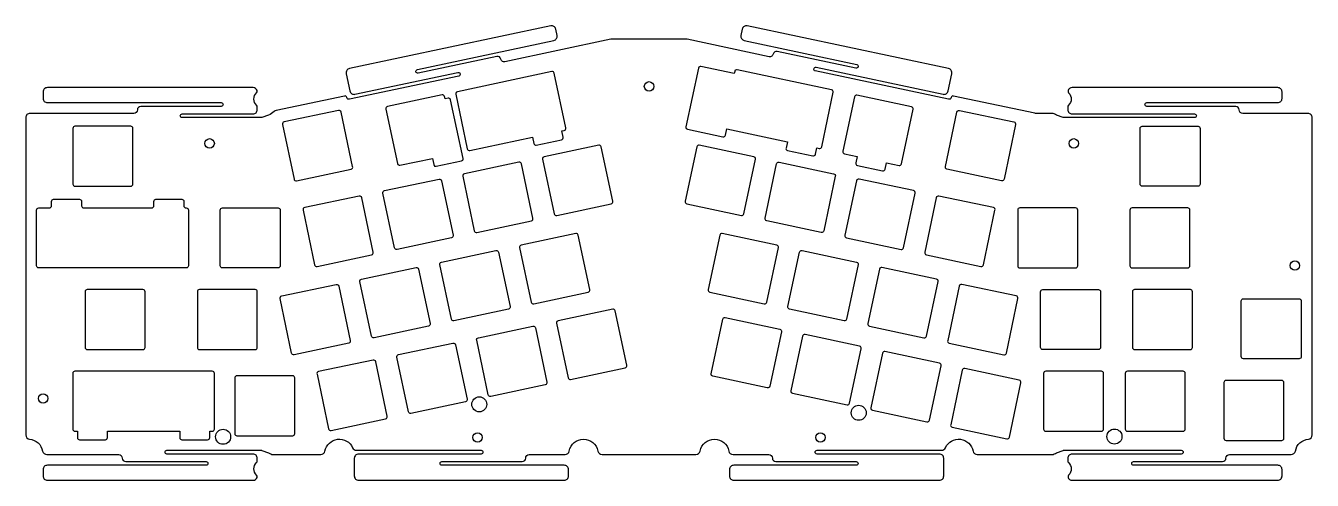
# Model space of a CAD drawing. Header units: millimetres. Extents: x -145 to 155, y -52 to 54.
import ezdxf

# ---------------------------------------------------------------- set-up
doc = ezdxf.new("R2010")
doc.units = ezdxf.units.MM
doc.layers.get('0').update_dxf_attribs({"linetype": 'CONTINUOUS'})

msp = doc.modelspace()

# ---------------------------------------------------------------- linework, layer by layer
for points in [[(-120.22, 33.7), (-144.46, 33.7, 0.414214), (-145.46, 32.7), (-145.46, -41.32, 0.387795), (-144.55, -42.32, -0.335292), (-141.52, -45.08, 0.360808), (-140.53, -45.89), (-123.75, -45.89, -0.414214), (-122.94, -46.7, 0.414214), (-122.13, -47.52), (-103.38, -47.52, -1), (-103.38, -48.39), (-140.41, -48.39, 0.414214), (-141.41, -49.39), (-141.41, -50.89, 0.414214), (-140.41, -51.89), (-92.41, -51.89, 0.322478), (-91.46, -51.21, 0.29076), (-91.59, -50.69, -0.432216), (-91.57, -47.77, 0.208712), (-91.41, -47.41), (-91.41, -46.77, 0.414214), (-92.41, -45.77), (-112.5, -45.77, -1), (-112.5, -44.89), (-90.5, -44.89, -0.090346), (-90.32, -44.92), (-88.8, -45.5, -0.038817), (-88.24, -45.76, 0.129617), (-87.74, -45.89), (-76.6, -45.89, 0.360808), (-75.62, -45.08, -0.733458), (-69.18, -44.3, 0.294669), (-68.27, -44.89), (-39.21, -44.89, -1), (-39.21, -45.77), (-67.78, -45.77, 0.414214), (-68.78, -46.77), (-68.78, -50.89, 0.414214), (-67.78, -51.89), (-19.78, -51.89, 0.414214), (-18.78, -50.89), (-18.78, -49.39, 0.414214), (-19.78, -48.39), (-48.34, -48.39, -1), (-48.34, -47.52), (-29.59, -47.52, 0.414214), (-28.78, -46.7, -0.414214), (-27.96, -45.89), (-19.6, -45.89, 0.360808), (-18.62, -45.08, -0.829618), (-11.93, -45.08, 0.360808), (-10.95, -45.89), (10.95, -45.89, 0.360808), (11.93, -45.08, -0.829618), (18.62, -45.08, 0.360808), (19.6, -45.89), (27.96, -45.89, -0.414214), (28.78, -46.7, 0.414214), (29.59, -47.52), (48.34, -47.52, -1), (48.34, -48.39), (19.78, -48.39, 0.414214), (18.78, -49.39), (18.78, -50.89, 0.414214), (19.78, -51.89), (67.78, -51.89, 0.414214), (68.78, -50.89), (68.78, -46.77, 0.414214), (67.78, -45.77), (39.21, -45.77, -1), (39.21, -44.89), (68.27, -44.89, 0.294669), (69.18, -44.3, -0.733458), (75.62, -45.08, 0.360808), (76.6, -45.89), (94.07, -45.89, 0.129617), (94.56, -45.76, -0.038817), (95.12, -45.5), (96.65, -44.92, -0.090346), (96.83, -44.89), (124.22, -44.89, -1), (124.22, -45.77), (98.73, -45.77, 0.414214), (97.73, -46.77), (97.73, -47.41, 0.208712), (97.89, -47.77, -0.432216), (97.92, -50.69, 0.29076), (97.79, -51.21, 0.322478), (98.73, -51.89), (146.73, -51.89, 0.414214), (147.73, -50.89), (147.73, -49.39, 0.414214), (146.73, -48.39), (113.09, -48.39, -1), (113.09, -47.52), (133.84, -47.52, 0.414214), (134.65, -46.7, -0.414214), (135.47, -45.89), (149.86, -45.89, 0.360808), (150.84, -45.08, -0.335292), (153.88, -42.32, 0.387795), (154.78, -41.32), (154.78, 32.7, 0.414214), (153.78, 33.7), (138.55, 33.7, -0.414214), (137.73, 34.51, 0.414214), (136.92, 35.32), (116.17, 35.32, -1), (116.17, 36.2), (146.73, 36.2, 0.414214), (147.73, 37.2), (147.73, 38.7, 0.414214), (146.73, 39.7), (98.73, 39.7, 0.322478), (97.79, 39.02, 0.29076), (97.92, 38.5, -0.432216), (97.89, 35.58, 0.208712), (97.73, 35.22), (97.73, 34.57, 0.414214), (98.73, 33.57), (127.3, 33.57, -1), (127.3, 32.7), (96.83, 32.7, -0.090346), (96.65, 32.73), (95.12, 33.31, -0.038817), (94.56, 33.57, 0.129617), (94.07, 33.7), (90.27, 33.7, -0.052408), (90.06, 33.72), (71.09, 37.75, 0.414214), (70.5, 37.37, -0.414214), (69.91, 36.98), (38.81, 43.59, -1), (38.99, 44.45), (68.62, 38.15, 0.414214), (69.81, 38.92), (70.67, 42.96, 0.414214), (69.9, 44.14), (22.94, 54.12, 0.414214), (21.76, 53.35), (21.45, 51.88, 0.414214), (22.22, 50.7), (48.46, 45.12, -1), (48.28, 44.26), (29.94, 48.16, 0.414214), (28.98, 47.54, -0.414214), (28.01, 46.91), (8.88, 50.98, 0.052408), (8.67, 51), (-8.67, 51, 0.052408), (-8.88, 50.98), (-33.62, 45.72, -0.414214), (-34.58, 46.35, 0.414214), (-35.54, 46.97), (-53.88, 43.07, -1), (-54.06, 43.93), (-22.22, 50.7, 0.414214), (-21.45, 51.88), (-21.76, 53.35, 0.414214), (-22.94, 54.12), (-69.9, 44.14, 0.414214), (-70.67, 42.96), (-69.81, 38.92, 0.414214), (-68.62, 38.15), (-44.59, 43.26, -1), (-44.41, 42.4), (-69.91, 36.98, -0.414214), (-70.5, 37.37, 0.414214), (-71.09, 37.75), (-87, 34.37, 0.136168), (-87.48, 34.13, -0.097906), (-88.8, 33.31), (-90.32, 32.73, -0.090346), (-90.5, 32.7), (-108.97, 32.7, -1), (-108.97, 33.57), (-92.41, 33.57, 0.414214), (-91.41, 34.57), (-91.41, 35.22, 0.208712), (-91.57, 35.58, -0.432216), (-91.59, 38.5, 0.29076), (-91.46, 39.02, 0.322478), (-92.41, 39.7), (-140.41, 39.7, 0.414214), (-141.41, 38.7), (-141.41, 37.2, 0.414214), (-140.41, 36.2), (-99.85, 36.2, -1), (-99.85, 35.32), (-118.6, 35.32, 0.414214), (-119.41, 34.51, -0.414214)], [(-19.78, 29.74, 0.414214), (-19.39, 30.34), (-22.1, 43.05, 0.414214), (-22.69, 43.44), (-44.72, 38.76, 0.414214), (-45.11, 38.16), (-42.4, 25.45, 0.414214), (-41.81, 25.06), (-27.2, 28.17), (-26.89, 26.7, 0.414214), (-26.3, 26.31), (-20.43, 27.56, 0.414214), (-20.04, 28.16), (-20.35, 29.62)], [(17.23, 28.24, 0.414214), (17.82, 28.63), (18.13, 30.09), (32.28, 27.09), (31.97, 25.62, 0.414214), (32.35, 25.03), (38.22, 23.78, 0.414214), (38.82, 24.16), (39.13, 25.63), (39.7, 25.51, 0.414214), (40.3, 25.89), (43, 38.61, 0.414214), (42.61, 39.2), (20.58, 43.89, 0.414214), (19.99, 43.5), (19.88, 43.01), (12.12, 44.66, 0.414214), (11.53, 44.28), (8.61, 30.58, 0.414214), (9, 29.99)], [(-43.78, 22.6, 0.414214), (-43.4, 23.19), (-46.31, 36.89, 0.414214), (-46.9, 37.27), (-47.61, 37.12), (-47.72, 37.61, 0.414214), (-48.31, 37.99), (-61.03, 35.29, 0.414214), (-61.41, 34.7), (-58.71, 21.98, 0.414214), (-58.12, 21.6), (-50.55, 23.2), (-50.24, 21.74, 0.414214), (-49.65, 21.35)], [(54.5, 20.32, 0.414214), (55.09, 20.71), (55.4, 22.17), (58.34, 21.55, 0.414214), (58.93, 21.93), (61.63, 34.65, 0.414214), (61.25, 35.24), (48.53, 37.95, 0.414214), (47.94, 37.56), (45.23, 24.85, 0.414214), (45.62, 24.25), (48.55, 23.63), (48.24, 22.16, 0.414214), (48.63, 21.57)], [(-69.54, 20.7, 0.414214), (-69.16, 21.3), (-71.86, 34.01, 0.414214), (-72.45, 34.4), (-85.17, 31.7, 0.414214), (-85.55, 31.1), (-82.85, 18.39, 0.414214), (-82.26, 18)], [(72.45, 34.4), (85.17, 31.7, -0.414214), (85.55, 31.1), (82.85, 18.39, -0.414214), (82.26, 18), (69.54, 20.7, -0.414214), (69.16, 21.3), (71.86, 34.01, -0.414214)], [(-133.96, 30.7, 0.414214), (-134.46, 30.2), (-134.46, 17.2, 0.414214), (-133.96, 16.7), (-120.96, 16.7, 0.414214), (-120.46, 17.2), (-120.46, 30.2, 0.414214), (-120.96, 30.7)], [(128.12, 16.7), (115.12, 16.7, -0.414214), (114.62, 17.2), (114.62, 30.2, -0.414214), (115.12, 30.7), (128.12, 30.7, -0.414214), (128.62, 30.2), (128.62, 17.2, -0.414214)], [(-8.83, 12.6, 0.414214), (-8.45, 13.19), (-11.15, 25.91, 0.414214), (-11.74, 26.29), (-24.46, 23.59, 0.414214), (-24.84, 22.99), (-22.14, 10.28, 0.414214), (-21.55, 9.89)], [(11.74, 26.29, 0.414214), (11.15, 25.91), (8.45, 13.19, 0.414214), (8.83, 12.6), (21.55, 9.89, 0.414214), (22.14, 10.28), (24.84, 22.99, 0.414214), (24.46, 23.59)], [(-40.77, 6.32, 0.414214), (-40.18, 5.93), (-27.46, 8.64, 0.414214), (-27.08, 9.23), (-29.78, 21.94, 0.414214), (-30.37, 22.33), (-43.09, 19.63, 0.414214), (-43.48, 19.03)], [(40.18, 5.93), (27.46, 8.64, -0.414214), (27.08, 9.23), (29.78, 21.94, -0.414214), (30.37, 22.33), (43.09, 19.63, -0.414214), (43.48, 19.03), (40.77, 6.32, -0.414214)], [(-61.72, 15.67), (-49.01, 18.37, -0.414214), (-48.42, 17.98), (-45.71, 5.27, -0.414214), (-46.1, 4.67), (-58.81, 1.97, -0.414214), (-59.41, 2.36), (-62.11, 15.07, -0.414214)], [(49.01, 18.37, 0.414214), (48.42, 17.98), (45.71, 5.27, 0.414214), (46.1, 4.67), (58.81, 1.97, 0.414214), (59.41, 2.36), (62.11, 15.07, 0.414214), (61.72, 15.67)], [(-108.06, 11.65), (-107.98, 11.65, -0.414214), (-107.48, 11.15), (-107.48, -1.85, -0.414214), (-107.98, -2.35), (-142.41, -2.35, -0.414214), (-142.91, -1.85), (-142.91, 11.15, -0.414214), (-142.41, 11.65), (-139.94, 11.65, 0.414214), (-139.44, 12.15), (-139.44, 13.15, -0.414214), (-138.94, 13.65), (-132.94, 13.65, -0.414214), (-132.44, 13.15), (-132.44, 12.15, 0.414214), (-131.94, 11.65), (-129.91, 11.65), (-120.48, 11.65), (-116.06, 11.65, 0.414214), (-115.56, 12.15), (-115.56, 13.15, -0.414214), (-115.06, 13.65), (-109.06, 13.65, -0.414214), (-108.56, 13.15), (-108.56, 12.15, 0.414214)], [(-67.05, 14.02, 0.414214), (-67.64, 14.41), (-80.36, 11.71, 0.414214), (-80.74, 11.11), (-78.04, -1.6, 0.414214), (-77.45, -1.99), (-64.73, 0.71, 0.414214), (-64.35, 1.31)], [(64.35, 1.31, 0.414214), (64.73, 0.71), (77.45, -1.99, 0.414214), (78.04, -1.6), (80.74, 11.11, 0.414214), (80.36, 11.71), (67.64, 14.41, 0.414214), (67.05, 14.02)], [(-99.55, 11.65), (-86.55, 11.65, -0.414214), (-86.05, 11.15), (-86.05, -1.85, -0.414214), (-86.55, -2.35), (-99.55, -2.35, -0.414214), (-100.05, -1.85), (-100.05, 11.15, -0.414214)], [(86.04, -1.85, 0.414214), (86.54, -2.35), (99.54, -2.35, 0.414214), (100.04, -1.85), (100.04, 11.15, 0.414214), (99.54, 11.65), (86.54, 11.65, 0.414214), (86.04, 11.15)], [(112.74, 11.65, 0.414214), (112.24, 11.15), (112.24, -1.85, 0.414214), (112.74, -2.35), (125.74, -2.35, 0.414214), (126.24, -1.85), (126.24, 11.15, 0.414214), (125.74, 11.65)], [(-14.19, -8.01, 0.414214), (-13.81, -7.42), (-16.51, 5.3, 0.414214), (-17.1, 5.68), (-29.82, 2.98, 0.414214), (-30.2, 2.38), (-27.5, -10.33, 0.414214), (-26.91, -10.72)], [(26.9, -10.72, 0.414214), (27.49, -10.33), (30.19, 2.38, 0.414214), (29.81, 2.98), (17.09, 5.68, 0.414214), (16.5, 5.3), (13.8, -7.42, 0.414214), (14.18, -8.01)], [(-35.14, 1.33), (-32.44, -11.38, -0.414214), (-32.82, -11.97), (-45.54, -14.68, -0.414214), (-46.13, -14.29), (-48.84, -1.58, -0.414214), (-48.45, -0.98), (-35.73, 1.72, -0.414214)], [(35.72, 1.72), (48.44, -0.98, -0.414214), (48.83, -1.58), (46.12, -14.29, -0.414214), (45.53, -14.68), (32.81, -11.97, -0.414214), (32.43, -11.38), (35.13, 1.33, -0.414214)], [(-53.78, -2.63), (-51.07, -15.34, -0.414214), (-51.46, -15.94), (-64.17, -18.64, -0.414214), (-64.77, -18.25), (-67.47, -5.54, -0.414214), (-67.08, -4.94), (-54.37, -2.24, -0.414214)], [(64.16, -18.64, 0.414214), (64.76, -18.25), (67.46, -5.54, 0.414214), (67.07, -4.94), (54.36, -2.24, 0.414214), (53.77, -2.63), (51.06, -15.34, 0.414214), (51.45, -15.94)], [(-118.1, -21.4, 0.414214), (-117.6, -20.9), (-117.6, -7.9, 0.414214), (-118.1, -7.4), (-131.1, -7.4, 0.414214), (-131.6, -7.9), (-131.6, -20.9, 0.414214), (-131.1, -21.4)], [(-105.41, -20.9, 0.414214), (-104.91, -21.4), (-91.91, -21.4, 0.414214), (-91.41, -20.9), (-91.41, -7.9, 0.414214), (-91.91, -7.4), (-104.91, -7.4, 0.414214), (-105.41, -7.9)], [(-85.72, -8.9), (-73, -6.2, -0.414214), (-72.41, -6.59), (-69.71, -19.3, -0.414214), (-70.09, -19.9), (-82.81, -22.6, -0.414214), (-83.4, -22.21), (-86.1, -9.5, -0.414214)], [(69.7, -19.3, 0.414214), (70.08, -19.9), (82.8, -22.6, 0.414214), (83.39, -22.21), (86.09, -9.5, 0.414214), (85.71, -8.9), (72.99, -6.2, 0.414214), (72.4, -6.59)], [(91.89, -7.4), (104.89, -7.4, -0.414214), (105.39, -7.9), (105.39, -20.9, -0.414214), (104.89, -21.4), (91.89, -21.4, -0.414214), (91.39, -20.9), (91.39, -7.9, -0.414214)], [(113.33, -7.4, 0.414214), (112.83, -7.9), (112.83, -20.9, 0.414214), (113.33, -21.4), (126.33, -21.4, 0.414214), (126.83, -20.9), (126.83, -7.9, 0.414214), (126.33, -7.4)], [(-7.89, -12.35, 0.414214), (-8.48, -11.97), (-21.2, -14.67, 0.414214), (-21.58, -15.27), (-18.88, -27.98, 0.414214), (-18.29, -28.37), (-5.57, -25.66, 0.414214), (-5.19, -25.07)], [(138.23, -23.04), (138.23, -10.04, -0.414214), (138.73, -9.54), (151.73, -9.54, -0.414214), (152.23, -10.04), (152.23, -23.04, -0.414214), (151.73, -23.54), (138.73, -23.54, -0.414214)], [(27.6, -30.35), (14.88, -27.64, -0.414214), (14.5, -27.05), (17.2, -14.33, -0.414214), (17.79, -13.95), (30.51, -16.65, -0.414214), (30.89, -17.25), (28.19, -29.96, -0.414214)], [(-39.83, -18.63), (-27.11, -15.93, -0.414214), (-26.52, -16.32), (-23.82, -29.03, -0.414214), (-24.2, -29.62), (-36.92, -32.33, -0.414214), (-37.51, -31.94), (-40.22, -19.23, -0.414214)], [(36.42, -17.91, 0.414214), (35.83, -18.3), (33.13, -31.01, 0.414214), (33.51, -31.6), (46.23, -34.31, 0.414214), (46.82, -33.92), (49.53, -21.21, 0.414214), (49.14, -20.61)], [(-58.46, -22.59), (-45.75, -19.89, -0.414214), (-45.16, -20.28), (-42.45, -32.99, -0.414214), (-42.84, -33.59), (-55.55, -36.29, -0.414214), (-56.15, -35.9), (-58.85, -23.19, -0.414214)], [(-77.1, -26.55, 0.414214), (-77.48, -27.15), (-74.78, -39.86, 0.414214), (-74.19, -40.25), (-61.47, -37.55, 0.414214), (-61.09, -36.95), (-63.79, -24.24, 0.414214), (-64.38, -23.85)], [(68.16, -25.17, 0.414214), (67.77, -24.57), (55.06, -21.87, 0.414214), (54.47, -22.26), (51.76, -34.97, 0.414214), (52.15, -35.57), (64.86, -38.27, 0.414214), (65.46, -37.88)], [(-103, -42.45, 0.414214), (-102.5, -41.95), (-102.5, -40.45), (-101.92, -40.45, 0.414214), (-101.42, -39.95), (-101.42, -26.95, 0.414214), (-101.92, -26.45), (-133.97, -26.45, 0.414214), (-134.47, -26.95), (-134.47, -39.95, 0.414214), (-133.97, -40.45), (-133.38, -40.45), (-133.38, -41.95, 0.414214), (-132.88, -42.45), (-126.88, -42.45, 0.414214), (-126.38, -41.95), (-126.38, -40.45), (-109.5, -40.45), (-109.5, -41.95, 0.414214), (-109, -42.45)], [(86.79, -29.13, 0.414214), (86.41, -28.53), (73.69, -25.83, 0.414214), (73.1, -26.22), (70.4, -38.93, 0.414214), (70.78, -39.53), (83.5, -42.23, 0.414214), (84.09, -41.84)], [(105.59, -40.45, 0.414214), (106.09, -39.95), (106.09, -26.95, 0.414214), (105.59, -26.45), (92.59, -26.45, 0.414214), (92.09, -26.95), (92.09, -39.95, 0.414214), (92.59, -40.45)], [(125.14, -26.95, 0.414214), (124.64, -26.45), (111.64, -26.45, 0.414214), (111.14, -26.95), (111.14, -39.95, 0.414214), (111.64, -40.45), (124.64, -40.45, 0.414214), (125.14, -39.95)], [(-96.66, -41.02, 0.414214), (-96.16, -41.52), (-83.16, -41.52, 0.414214), (-82.66, -41.02), (-82.66, -28.02, 0.414214), (-83.16, -27.52), (-96.16, -27.52, 0.414214), (-96.66, -28.02)], [(134.16, -42.09, 0.414214), (134.66, -42.59), (147.66, -42.59, 0.414214), (148.16, -42.09), (148.16, -29.09, 0.414214), (147.66, -28.59), (134.66, -28.59, 0.414214), (134.16, -29.09)]]:
    msp.add_lwpolyline(points, format="xyb", close=True)
for centre, radius in [((0, 40), 1.1), ((-102.54, 26.7), 1.1), ((99.12, 26.7), 1.1), ((150.73, -1.8), 1.1), ((-141.41, -32.8), 1.1), ((-39.62, -34.18), 1.75), ((48.93, -36.16), 1.75), ((-99.39, -41.75), 1.75), ((-40, -41.89), 1.1), ((40, -41.89), 1.1), ((108.62, -41.7), 1.75)]:
    msp.add_circle(centre, radius)

doc.saveas('drawing.dxf')
